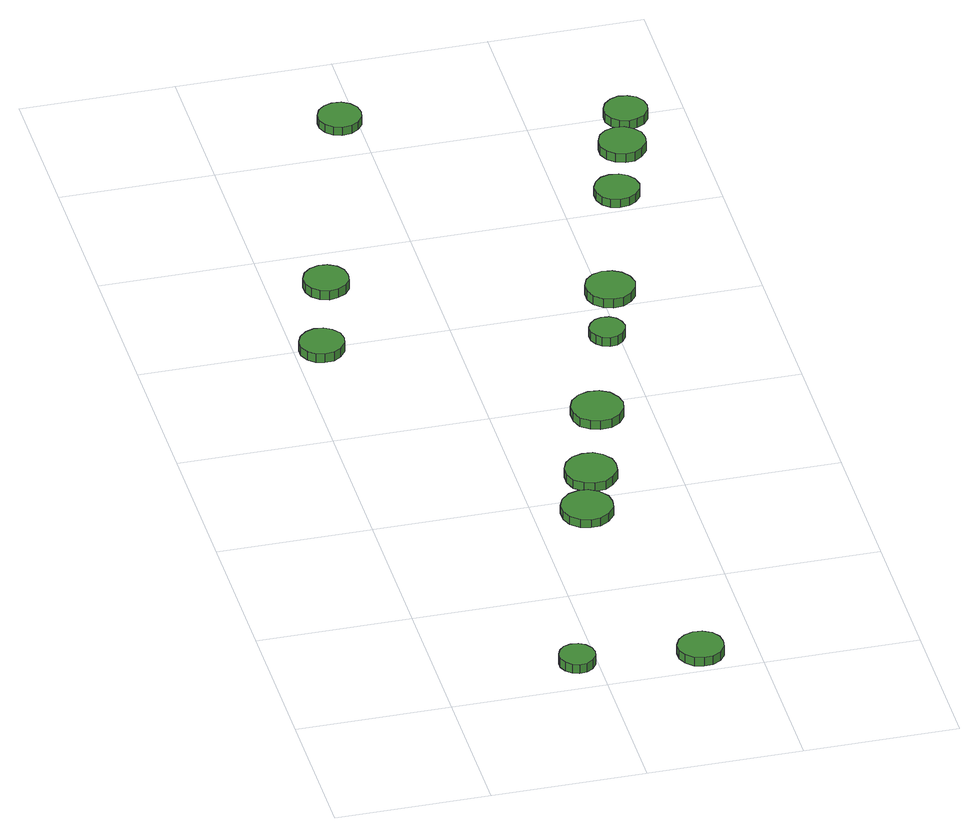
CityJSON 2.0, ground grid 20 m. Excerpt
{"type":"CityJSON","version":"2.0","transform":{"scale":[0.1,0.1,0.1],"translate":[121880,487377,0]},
"CityObjects":{
"tree1":{"type":"SolitaryVegetationObject","attributes":{"function":"something"},"geometry":[{"type":"MultiSurface","lod":"1","boundaries":[[[0,1,2,3,4,5,6,7,8,9,10,11,12,13,14]],[[15,16,17,18,19,20,21,22,23,24,25,26,27,28,29]],[[0,29,28,1]],[[1,28,27,2]],[[2,27,26,3]],[[3,26,25,4]],[[4,25,24,5]],[[5,24,23,6]],[[6,23,22,7]],[[7,22,21,8]],[[8,21,20,9]],[[9,20,19,10]],[[10,19,18,11]],[[11,18,17,12]],[[12,17,16,13]],[[13,16,15,14]],[[14,15,29,0]]]}]},
"tree2":{"type":"SolitaryVegetationObject","attributes":{"function":"something"},"geometry":[{"type":"MultiSurface","lod":"1","boundaries":[[[30,31,32,33,34,35,36,37,38,39,40,41,42,43,44]],[[45,46,47,48,49,50,51,52,53,54,55,56,57,58,59]],[[30,59,58,31]],[[31,58,57,32]],[[32,57,56,33]],[[33,56,55,34]],[[34,55,54,35]],[[35,54,53,36]],[[36,53,52,37]],[[37,52,51,38]],[[38,51,50,39]],[[39,50,49,40]],[[40,49,48,41]],[[41,48,47,42]],[[42,47,46,43]],[[43,46,45,44]],[[44,45,59,30]]]}]},
"tree3":{"type":"SolitaryVegetationObject","attributes":{"function":"something"},"geometry":[{"type":"MultiSurface","lod":"1","boundaries":[[[60,61,62,63,64,65,66,67,68,69,70,71,72,73,74]],[[75,76,77,78,79,80,81,82,83,84,85,86,87,88,89]],[[60,89,88,61]],[[61,88,87,62]],[[62,87,86,63]],[[63,86,85,64]],[[64,85,84,65]],[[65,84,83,66]],[[66,83,82,67]],[[67,82,81,68]],[[68,81,80,69]],[[69,80,79,70]],[[70,79,78,71]],[[71,78,77,72]],[[72,77,76,73]],[[73,76,75,74]],[[74,75,89,60]]]}]},
"tree4":{"type":"SolitaryVegetationObject","attributes":{"function":"something"},"geometry":[{"type":"MultiSurface","lod":"1","boundaries":[[[90,91,92,93,94,95,96,97,98,99,100,101,102,103,104]],[[105,106,107,108,109,110,111,112,113,114,115,116,117,118,119]],[[90,119,118,91]],[[91,118,117,92]],[[92,117,116,93]],[[93,116,115,94]],[[94,115,114,95]],[[95,114,113,96]],[[96,113,112,97]],[[97,112,111,98]],[[98,111,110,99]],[[99,110,109,100]],[[100,109,108,101]],[[101,108,107,102]],[[102,107,106,103]],[[103,106,105,104]],[[104,105,119,90]]]}]},
"tree5":{"type":"SolitaryVegetationObject","attributes":{"function":"something"},"geometry":[{"type":"MultiSurface","lod":"1","boundaries":[[[120,121,122,123,124,125,126,127,128,129,130,131,132,133,134]],[[135,136,137,138,139,140,141,142,143,144,145,146,147,148,149]],[[120,149,148,121]],[[121,148,147,122]],[[122,147,146,123]],[[123,146,145,124]],[[124,145,144,125]],[[125,144,143,126]],[[126,143,142,127]],[[127,142,141,128]],[[128,141,140,129]],[[129,140,139,130]],[[130,139,138,131]],[[131,138,137,132]],[[132,137,136,133]],[[133,136,135,134]],[[134,135,149,120]]]}]},
"tree6":{"type":"SolitaryVegetationObject","attributes":{"function":"something"},"geometry":[{"type":"MultiSurface","lod":"1","boundaries":[[[150,151,152,153,154,155,156,157,158,159,160,161,162,163,164]],[[165,166,167,168,169,170,171,172,173,174,175,176,177,178,179]],[[150,179,178,151]],[[151,178,177,152]],[[152,177,176,153]],[[153,176,175,154]],[[154,175,174,155]],[[155,174,173,156]],[[156,173,172,157]],[[157,172,171,158]],[[158,171,170,159]],[[159,170,169,160]],[[160,169,168,161]],[[161,168,167,162]],[[162,167,166,163]],[[163,166,165,164]],[[164,165,179,150]]]}]},
"tree7":{"type":"SolitaryVegetationObject","attributes":{"function":"something"},"geometry":[{"type":"MultiSurface","lod":"1","boundaries":[[[180,181,182,183,184,185,186,187,188,189,190,191,192,193,194]],[[195,196,197,198,199,200,201,202,203,204,205,206,207,208,209]],[[180,209,208,181]],[[181,208,207,182]],[[182,207,206,183]],[[183,206,205,184]],[[184,205,204,185]],[[185,204,203,186]],[[186,203,202,187]],[[187,202,201,188]],[[188,201,200,189]],[[189,200,199,190]],[[190,199,198,191]],[[191,198,197,192]],[[192,197,196,193]],[[193,196,195,194]],[[194,195,209,180]]]}]},
"tree8":{"type":"SolitaryVegetationObject","attributes":{"function":"something"},"geometry":[{"type":"MultiSurface","lod":"1","boundaries":[[[210,211,212,213,214,215,216,217,218,219,220,221,222,223,224]],[[225,226,227,228,229,230,231,232,233,234,235,236,237,238,239]],[[210,239,238,211]],[[211,238,237,212]],[[212,237,236,213]],[[213,236,235,214]],[[214,235,234,215]],[[215,234,233,216]],[[216,233,232,217]],[[217,232,231,218]],[[218,231,230,219]],[[219,230,229,220]],[[220,229,228,221]],[[221,228,227,222]],[[222,227,226,223]],[[223,226,225,224]],[[224,225,239,210]]]}]},
"tree9":{"type":"SolitaryVegetationObject","attributes":{"function":"something"},"geometry":[{"type":"MultiSurface","lod":"1","boundaries":[[[240,241,242,243,244,245,246,247,248,249,250,251,252,253,254]],[[255,256,257,258,259,260,261,262,263,264,265,266,267,268,269]],[[240,269,268,241]],[[241,268,267,242]],[[242,267,266,243]],[[243,266,265,244]],[[244,265,264,245]],[[245,264,263,246]],[[246,263,262,247]],[[247,262,261,248]],[[248,261,260,249]],[[249,260,259,250]],[[250,259,258,251]],[[251,258,257,252]],[[252,257,256,253]],[[253,256,255,254]],[[254,255,269,240]]]}]},
"tree10":{"type":"SolitaryVegetationObject","attributes":{"function":"something"},"geometry":[{"type":"MultiSurface","lod":"1","boundaries":[[[270,271,272,273,274,275,276,277,278,279,280,281,282,283,284]],[[285,286,287,288,289,290,291,292,293,294,295,296,297,298,299]],[[270,299,298,271]],[[271,298,297,272]],[[272,297,296,273]],[[273,296,295,274]],[[274,295,294,275]],[[275,294,293,276]],[[276,293,292,277]],[[277,292,291,278]],[[278,291,290,279]],[[279,290,289,280]],[[280,289,288,281]],[[281,288,287,282]],[[282,287,286,283]],[[283,286,285,284]],[[284,285,299,270]]]}]},
"tree11":{"type":"SolitaryVegetationObject","attributes":{"function":"something"},"geometry":[{"type":"MultiSurface","lod":"1","boundaries":[[[300,301,302,303,304,305,306,307,308,309,310,311,312,313,314]],[[315,316,317,318,319,320,321,322,323,324,325,326,327,328,329]],[[300,329,328,301]],[[301,328,327,302]],[[302,327,326,303]],[[303,326,325,304]],[[304,325,324,305]],[[305,324,323,306]],[[306,323,322,307]],[[307,322,321,308]],[[308,321,320,309]],[[309,320,319,310]],[[310,319,318,311]],[[311,318,317,312]],[[312,317,316,313]],[[313,316,315,314]],[[314,315,329,300]]]}]},
"tree12":{"type":"SolitaryVegetationObject","attributes":{"function":"something"},"geometry":[{"type":"MultiSurface","lod":"1","boundaries":[[[330,331,332,333,334,335,336,337,338,339,340,341,342,343,344]],[[345,346,347,348,349,350,351,352,353,354,355,356,357,358,359]],[[330,359,358,331]],[[331,358,357,332]],[[332,357,356,333]],[[333,356,355,334]],[[334,355,354,335]],[[335,354,353,336]],[[336,353,352,337]],[[337,352,351,338]],[[338,351,350,339]],[[339,350,349,340]],[[340,349,348,341]],[[341,348,347,342]],[[342,347,346,343]],[[343,346,345,344]],[[344,345,359,330]]]}]},
"tree13":{"type":"SolitaryVegetationObject","attributes":{"function":"something"},"geometry":[{"type":"MultiSurface","lod":"1","boundaries":[[[360,361,362,363,364,365,366,367,368,369,370,371,372,373,374]],[[375,376,377,378,379,380,381,382,383,384,385,386,387,388,389]],[[360,389,388,361]],[[361,388,387,362]],[[362,387,386,363]],[[363,386,385,364]],[[364,385,384,365]],[[365,384,383,366]],[[366,383,382,367]],[[367,382,381,368]],[[368,381,380,369]],[[369,380,379,370]],[[370,379,378,371]],[[371,378,377,372]],[[372,377,376,373]],[[373,376,375,374]],[[374,375,389,360]]]}]}
},
"vertices":[
[196,47,22],[194,57,22],[188,65,22],[180,70,22],[170,71,22],[161,68,22],[154,61,22],[150,52,22],[150,43,22],[154,34,22],[161,27,22],[170,24,22],[180,25,22],[188,30,22],[194,38,22],[194,38,9],[188,30,9],[180,25,9],[170,24,9],[161,27,9],[154,34,9],[150,43,9],[150,52,9],[154,61,9],[161,68,9],[170,71,9],[180,70,9],[188,65,9],[194,57,9],[196,47,9],
[64,797,16],[62,809,16],[54,819,16],[44,825,16],[32,826,16],[21,822,16],[12,814,16],[7,803,16],[7,791,16],[12,780,16],[21,772,16],[32,769,16],[44,770,16],[54,776,16],[62,786,16],[62,786,3],[54,776,3],[44,770,3],[32,769,3],[21,772,3],[12,780,3],[7,791,3],[7,803,3],[12,814,3],[21,822,3],[32,826,3],[44,825,3],[54,819,3],[62,809,3],[64,797,3],
[356,32,21],[354,44,21],[347,54,21],[336,60,21],[324,61,21],[312,57,21],[303,49,21],[298,38,21],[298,26,21],[303,15,21],[312,6,21],[324,3,21],[336,4,21],[347,10,21],[354,20,21],[354,20,8],[347,10,8],[336,4,8],[324,3,8],[312,6,8],[303,15,8],[298,26,8],[298,38,8],[303,49,8],[312,57,8],[324,61,8],[336,60,8],[347,54,8],[354,44,8],[356,32,8],
[102,927,18],[100,939,18],[93,949,18],[82,955,18],[71,956,18],[59,952,18],[50,944,18],[45,933,18],[45,921,18],[50,910,18],[59,902,18],[71,898,18],[82,900,18],[93,906,18],[100,915,18],[100,915,5],[93,906,5],[82,900,5],[71,898,5],[59,902,5],[50,910,5],[45,921,5],[45,933,5],[50,944,5],[59,952,5],[71,956,5],[82,955,5],[93,949,5],[100,939,5],[102,927,5],
[298,364,20],[296,377,20],[287,389,20],[275,396,20],[262,397,20],[249,393,20],[238,383,20],[233,371,20],[233,357,20],[238,344,20],[249,335,20],[262,331,20],[275,332,20],[287,339,20],[296,350,20],[296,350,8],[287,339,8],[275,332,8],[262,331,8],[249,335,8],[238,344,8],[233,357,8],[233,371,8],[238,383,8],[249,393,8],[262,397,8],[275,396,8],[287,389,8],[296,377,8],[298,364,8],
[323,444,18],[321,457,18],[312,469,18],[301,476,18],[287,477,18],[274,473,18],[263,463,18],[258,451,18],[258,437,18],[263,424,18],[274,415,18],[287,411,18],[301,412,18],[312,419,18],[321,430,18],[321,430,5],[312,419,5],[301,412,5],[287,411,5],[274,415,5],[263,424,5],[258,437,5],[258,451,5],[263,463,5],[274,473,5],[287,477,5],[301,476,5],[312,469,5],[321,457,5],[323,444,5],
[365,575,17],[362,588,17],[354,600,17],[342,607,17],[328,608,17],[315,604,17],[304,594,17],[299,582,17],[299,568,17],[304,555,17],[315,546,17],[328,542,17],[342,543,17],[354,550,17],[362,561,17],[362,561,4],[354,550,4],[342,543,4],[328,542,4],[315,546,4],[304,555,4],[299,568,4],[299,582,4],[304,594,4],[315,604,4],[328,608,4],[342,607,4],[354,600,4],[362,588,4],[365,575,4],
[205,1270,17],[203,1282,17],[196,1291,17],[186,1297,17],[174,1298,17],[163,1294,17],[155,1287,17],[150,1276,17],[150,1265,17],[155,1254,17],[163,1246,17],[174,1243,17],[186,1244,17],[196,1250,17],[203,1259,17],[203,1259,5],[196,1250,5],[186,1244,5],[174,1243,5],[163,1246,5],[155,1254,5],[150,1265,5],[150,1276,5],[155,1287,5],[163,1294,5],[174,1298,5],[186,1297,5],[196,1291,5],[203,1282,5],[205,1270,5],
[408,737,18],[406,746,18],[401,754,18],[393,759,18],[383,760,18],[374,757,18],[367,750,18],[363,742,18],[363,732,18],[367,724,18],[374,717,18],[383,714,18],[393,715,18],[401,720,18],[406,728,18],[406,728,5],[401,720,5],[393,715,5],[383,714,5],[374,717,5],[367,724,5],[363,732,5],[363,742,5],[367,750,5],[374,757,5],[383,760,5],[393,759,5],[401,754,5],[406,746,5],[408,737,5],
[442,820,22],[439,833,22],[431,844,22],[420,850,22],[407,852,22],[394,848,22],[384,839,22],[379,827,22],[379,814,22],[384,802,22],[394,793,22],[407,789,22],[420,790,22],[431,797,22],[439,807,22],[439,807,9],[431,797,9],[420,790,9],[407,789,9],[394,793,9],[384,802,9],[379,814,9],[379,827,9],[384,839,9],[394,848,9],[407,852,9],[420,850,9],[431,844,9],[439,833,9],[442,820,9],
[500,1028,21],[497,1040,21],[490,1049,21],[480,1055,21],[468,1056,21],[457,1053,21],[448,1045,21],[443,1034,21],[443,1022,21],[448,1011,21],[457,1003,21],[468,1000,21],[480,1001,21],[490,1007,21],[497,1016,21],[497,1016,9],[490,1007,9],[480,1001,9],[468,1000,9],[457,1003,9],[448,1011,9],[443,1022,9],[443,1034,9],[448,1045,9],[457,1053,9],[468,1056,9],[480,1055,9],[490,1049,9],[497,1040,9],[500,1028,9],
[533,1129,18],[531,1141,18],[523,1151,18],[513,1158,18],[500,1159,18],[488,1155,18],[479,1147,18],[474,1135,18],[474,1123,18],[479,1111,18],[488,1103,18],[500,1099,18],[513,1100,18],[523,1107,18],[531,1117,18],[531,1117,5],[523,1107,5],[513,1100,5],[500,1099,5],[488,1103,5],[479,1111,5],[474,1123,5],[474,1135,5],[479,1147,5],[488,1155,5],[500,1159,5],[513,1158,5],[523,1151,5],[531,1141,5],[533,1129,5],
[553,1199,16],[551,1210,16],[544,1220,16],[534,1225,16],[523,1227,16],[512,1223,16],[503,1215,16],[498,1205,16],[498,1193,16],[503,1183,16],[512,1175,16],[523,1171,16],[534,1173,16],[544,1178,16],[551,1188,16],[551,1188,3],[544,1178,3],[534,1173,3],[523,1171,3],[512,1175,3],[503,1183,3],[498,1193,3],[498,1205,3],[503,1215,3],[512,1223,3],[523,1227,3],[534,1225,3],[544,1220,3],[551,1210,3],[553,1199,3]
]}
